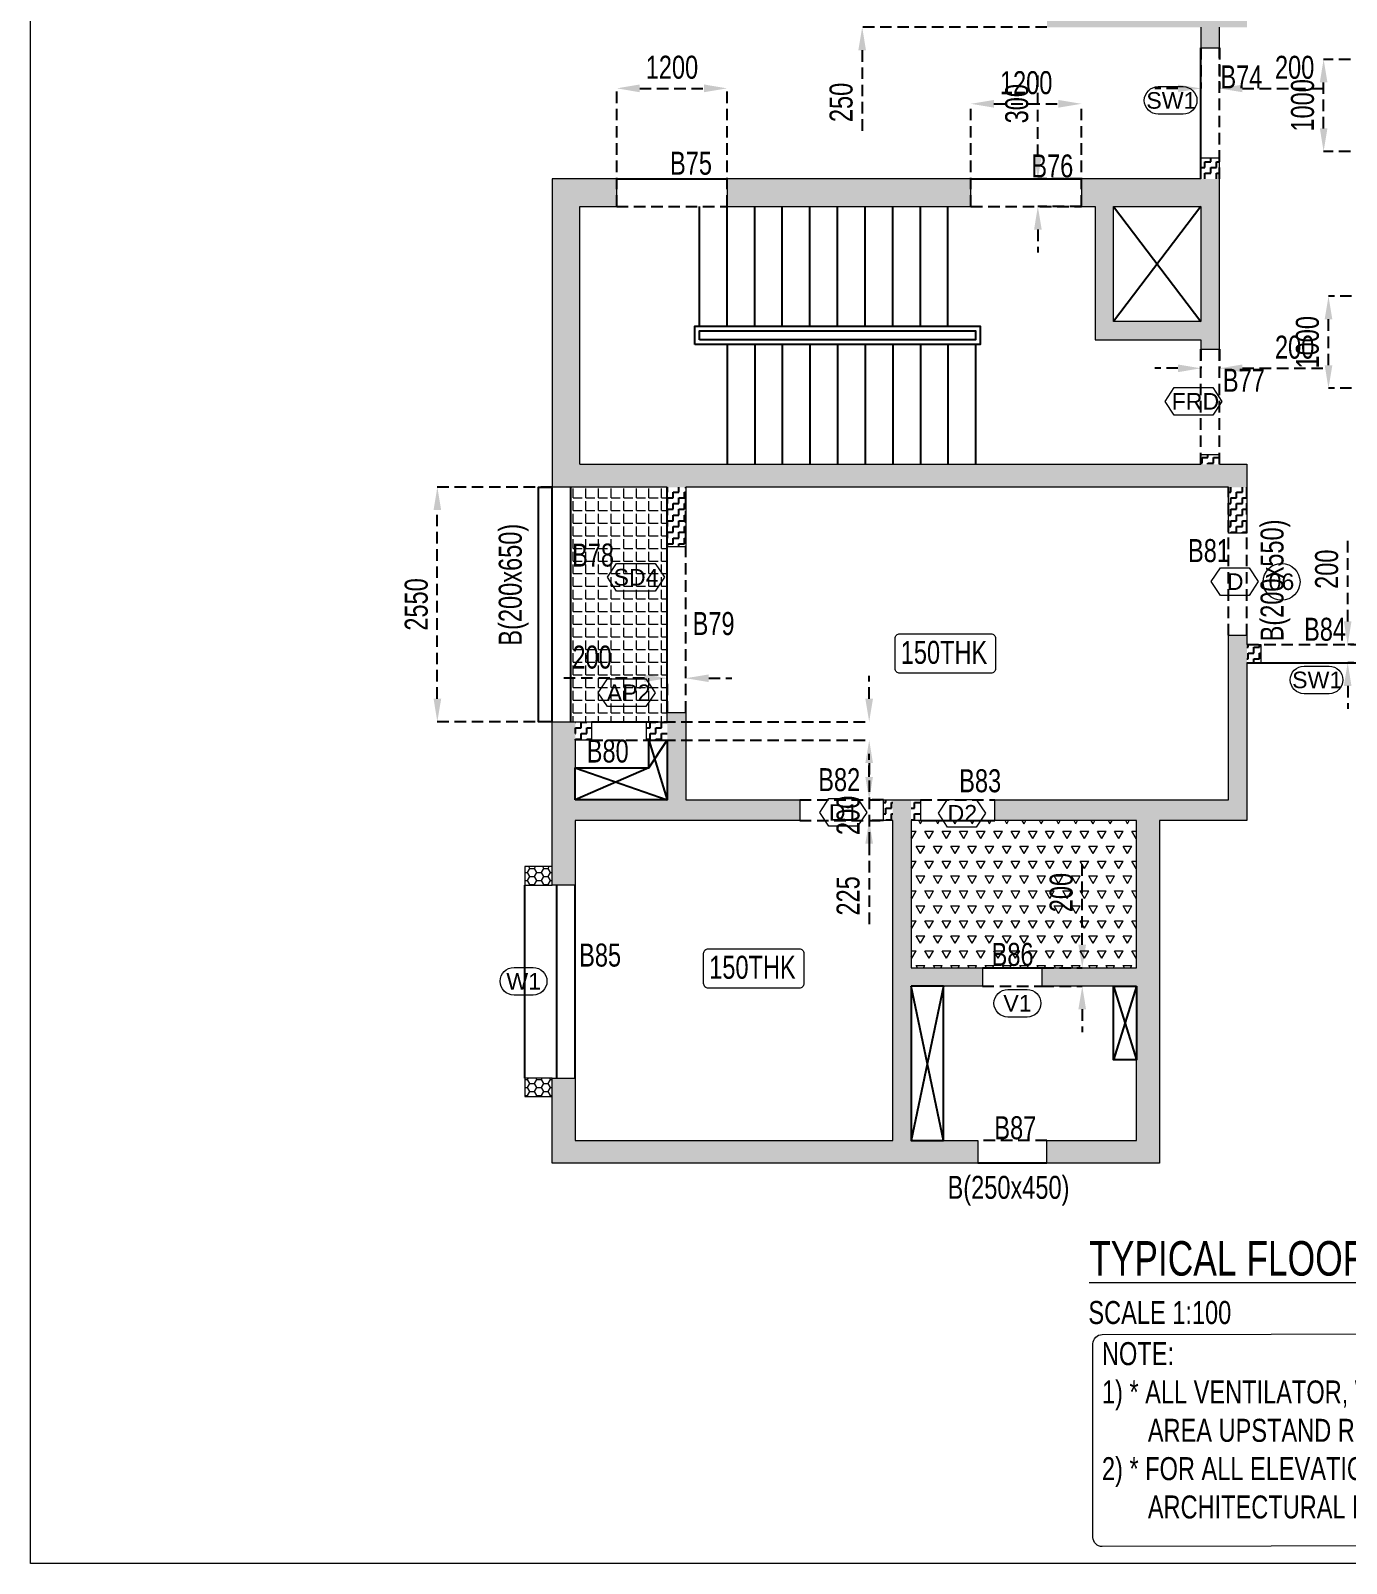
# Model space of a CAD drawing. Header units: millimetres. Extents: x 17 to 40023, y 104 to 56685.
# Drawn here: x 17 to 14317, y 104 to 16765 of the extents above; entities that cross this region are included whole.
import ezdxf
from ezdxf.enums import TextEntityAlignment as Align

# ---------------------------------------------------------------- set-up
doc = ezdxf.new("R2010")
doc.units = ezdxf.units.MM
doc.linetypes.add('HIDDEN', pattern=[0.375, 0.25, -0.125])
for name, color, linetype, lineweight in [('A-OPNG-DOOR-TAGS', 8, 'Continuous', 15), ('A-OPNG-WNDW-TAGS', 8, 'Continuous', 15), ("S-BEAM NO'S", 2, 'Continuous', 20), ('S-GENERAL', 252, 'Continuous', 20), ('S-HATCH', 8, 'Continuous', 20), ('s-text', 20, 'Continuous', 13), ('S-WALL', 100, 'Continuous', 20)]:
    doc.layers.add(name, color=color, linetype=linetype, lineweight=lineweight)
for name, color, linetype in [('A-STAIRCASE', 8, 'Continuous'), ('S-BEAM', 4, 'HIDDEN'), ('S-BEAM 1', 6, 'Continuous'), ('S-CUTOUT', 25, 'Continuous'), ('S-WALL HATCH', 251, 'Continuous')]:
    doc.layers.add(name, color=color, linetype=linetype)
doc.styles.add('Dim.s & Anno.(Misc.)', font='ARIALN.TTF')
doc.styles.add('SOBHA', font='swisscl.ttf')
doc.styles.add('SOBHA SMALL', font='arial.ttf', dxfattribs={"height": 100})
doc.dimstyles.new('S-100-2', dxfattribs={"dimscale": 100, "dimtxt": 2.5, "dimasz": 2.5, "dimexe": 0, "dimexo": 0, "dimgap": 1, "dimtad": 1, "dimdec": 0, "dimzin": 0, "dimdsep": 46, "dimtxsty": 'SOBHA', "dimcen": 0.0895, "dimclrd": 8, "dimclre": 8, "dimclrt": 2, "dimadec": 0, "dimazin": 0, "dimtfac": 1, "dimtdec": 0, "dimtofl": 0, "dimtmove": 0, "dimatfit": 3, "dimfxl": 0.18, "dimtolj": 1, "dimtzin": 0, "dimlwd": -1, "dimlwe": -1, "dimarcsym": 1})
pattern_1 = [(0, (0, 0), (62.5, 62.5), [62.5, -62.5]), (90, (62.5, 0), (-62.5, 62.5), [62.5, -62.5])]

# ---------------------------------------------------------------- blocks, each defined once
blk = doc.blocks.new('WING 05 TYP WALLS')
at = {"layer": 'S-WALL HATCH', "ltscale": 7.5, "transparency": 33554687}
h = blk.add_hatch(color=251, dxfattribs=at)
h.dxf.hatch_style = 1
h.paths.add_polyline_path([(-600032, -73458), (-600232, -73458), (-600232, -75248), (-601232, -75248), (-602772, -75248), (-602772, -75473), (-601232, -75473), (-601232, -75498), (-601232, -77073), (-602257, -77073), (-602257, -77273), (-601232, -77273), (-601232, -78948), (-602207, -78948), (-602207, -79198), (-601232, -79198), (-600982, -79198), (-600532, -79198), (-600532, -79423), (-600332, -79423), (-600332, -79198), (-600032, -79198), (-600032, -78973), (-600232, -78973), (-600982, -78973), (-600982, -75473), (-600232, -75473), (-600032, -75473)])
h = blk.add_hatch(dxfattribs=at)
h.set_pattern_fill('ZIGZAG', color=251, scale=500)
h.set_pattern_definition([(0, (-600531.83, -80847.9), (62.5, 62.5), [62.5, -62.5]), (90, (-600469.33, -80847.9), (-62.5, 62.5), [62.5, -62.5])])
h.paths.add_polyline_path([(-600332, -80623), (-600532, -80623), (-600532, -80848), (-600332, -80848)])
h = blk.add_hatch(color=251, dxfattribs=at)
h.dxf.hatch_style = 1
h.paths.add_polyline_path([(-600032, -83948), (-600332, -83948), (-600532, -83948), (-607282, -83948), (-607282, -81148), (-606882, -81148), (-606882, -80848), (-607582, -80848), (-607582, -84198), (-606332, -84198), (-606132, -84198), (-600232, -84198), (-600032, -84198)])
h = blk.add_hatch(color=251, dxfattribs=at)
h.dxf.hatch_style = 1
h.paths.add_polyline_path([(-603032, -80848), (-605682, -80848), (-605682, -81148), (-603032, -81148)])
h = blk.add_hatch(color=251, dxfattribs=at)
h.dxf.hatch_style = 1
h.paths.add_polyline_path([(-600332, -80848), (-600532, -80848), (-601832, -80848), (-601832, -81148), (-601682, -81148), (-601682, -82598), (-600532, -82598), (-600532, -82698), (-600332, -82698)])
h.paths.add_polyline_path([(-600532, -81148), (-600532, -82398), (-601482, -82398), (-601482, -81148)], flags=16)
h = blk.add_hatch(dxfattribs=at)
h.set_pattern_fill('ZIGZAG', color=251, scale=500)
h.set_pattern_definition(pattern_1)
h.paths.add_polyline_path([(-600332, -83848), (-600532, -83848), (-600532, -83948), (-600332, -83948)], flags=17)
h = blk.add_hatch(dxfattribs=at)
h.set_pattern_fill('ZIGZAG', color=251, scale=500)
h.set_pattern_definition(pattern_1)
h.paths.add_polyline_path([(-606132, -84198), (-606332, -84198), (-606332, -84848), (-606132, -84848)])
h = blk.add_hatch(dxfattribs=at)
h.set_pattern_fill('ZIGZAG', color=251, scale=500)
h.set_pattern_definition(pattern_1)
h.paths.add_polyline_path([(-600032, -84198), (-600232, -84198), (-600232, -84698), (-600032, -84698)])
h = blk.add_hatch(color=251, dxfattribs=at)
h.dxf.hatch_style = 1
h.paths.add_polyline_path([(-600032, -87598), (-600032, -86108), (-600032, -85908), (-600032, -85808), (-600232, -85808), (-600232, -87598), (-601232, -87598), (-602772, -87598), (-602772, -87823), (-601232, -87823), (-601232, -87848), (-601232, -89423), (-602257, -89423), (-602257, -89623), (-601232, -89623), (-601232, -91298), (-602207, -91298), (-602207, -91548), (-601232, -91548), (-600982, -91548), (-600982, -87823), (-600032, -87823)])
h = blk.add_hatch(dxfattribs=at)
h.set_pattern_fill('ZIGZAG', color=251, scale=500)
h.set_pattern_definition(pattern_1)
h.paths.add_polyline_path([(-599882, -85908), (-600032, -85908), (-600032, -86108), (-599882, -86108)])
h = blk.add_hatch(color=251, dxfattribs=at)
h.dxf.hatch_style = 1
h.paths.add_polyline_path([(-604892, -87598), (-606132, -87598), (-606132, -86648), (-606332, -86648), (-606332, -86748), (-606332, -86948), (-606332, -87598), (-607332, -87598), (-607332, -86948), (-607332, -86748), (-607582, -86748), (-607582, -87598), (-607582, -87823), (-607582, -88523), (-607332, -88523), (-607332, -87823), (-604892, -87823)])
h = blk.add_hatch(dxfattribs=at)
h.set_pattern_fill('ZIGZAG', color=251, scale=500)
h.set_pattern_definition(pattern_1)
h.paths.add_polyline_path([(-607157, -86748), (-607332, -86748), (-607332, -86948), (-607157, -86948)], flags=17)
h = blk.add_hatch(dxfattribs=at)
h.set_pattern_fill('ZIGZAG', color=251, scale=500)
h.set_pattern_definition(pattern_1)
h.paths.add_polyline_path([(-606332, -86748), (-606557, -86748), (-606557, -86948), (-606332, -86948)], flags=17)
h = blk.add_hatch(color=251, dxfattribs=at)
h.dxf.hatch_style = 1
h.paths.add_polyline_path([(-602907, -89423), (-603682, -89423), (-603682, -87823), (-603682, -87598), (-603882, -87598), (-603882, -87823), (-603882, -91298), (-607332, -91298), (-607332, -90623), (-607582, -90623), (-607582, -91298), (-607582, -91548), (-603682, -91548), (-602957, -91548), (-602957, -91298), (-603682, -91298), (-603682, -89623), (-602907, -89623)])
h = blk.add_hatch(dxfattribs=at)
h.set_pattern_fill('ZIGZAG', color=251, scale=500)
h.set_pattern_definition(pattern_1)
h.paths.add_polyline_path([(-603882, -87598), (-603982, -87598), (-603982, -87823), (-603882, -87823)], flags=17)
h = blk.add_hatch(dxfattribs=at)
h.set_pattern_fill('ZIGZAG', color=251, scale=500)
h.set_pattern_definition(pattern_1)
h.paths.add_polyline_path([(-603582, -87598), (-603682, -87598), (-603682, -87823), (-603582, -87823)], flags=17)
at = {"layer": 'S-WALL'}
for p, q in [((-600332, -80623), (-600532, -80623)), ((-600532, -80623), (-600532, -80848)), ((-600332, -82698), (-600332, -80623)), ((-606882, -80848), (-607582, -80848)), ((-607582, -80848), (-607582, -84198)), ((-606882, -81148), (-606882, -80848)), ((-600532, -80848), (-601832, -80848)), ((-601832, -80848), (-601832, -81148)), ((-607282, -83948), (-607282, -81148)), ((-607282, -81148), (-606882, -81148)), ((-601832, -81148), (-601682, -81148)), ((-601682, -81148), (-601682, -82598)), ((-601482, -81148), (-600532, -81148)), ((-601482, -82398), (-601482, -81148)), ((-600532, -81148), (-600532, -82398)), ((-600532, -82398), (-601482, -82398)), ((-601682, -82598), (-600532, -82598)), ((-600532, -82598), (-600532, -82698)), ((-600532, -82698), (-600332, -82698)), ((-607282, -83948), (-600532, -83948)), ((-600332, -83848), (-600532, -83848)), ((-600532, -83848), (-600532, -83948)), ((-600332, -83948), (-600332, -83848)), ((-600332, -83948), (-600032, -83948)), ((-600032, -83948), (-600032, -84698)), ((-606332, -84198), (-607582, -84198)), ((-606332, -84848), (-606332, -84198)), ((-600232, -84198), (-606132, -84198)), ((-606132, -84198), (-606132, -84848)), ((-600232, -84698), (-600232, -84198)), ((-600032, -84698), (-600232, -84698)), ((-606132, -84848), (-606332, -84848))]:
    blk.add_line(p, q, dxfattribs=at)
blk.add_lwpolyline([(-600532, -79198), (-600532, -79423), (-600332, -79423), (-600332, -79198)], dxfattribs=at)
for points in [[(-603032, -80848), (-605682, -80848), (-605682, -81148), (-603032, -81148)], [(-604892, -87823), (-607332, -87823), (-607332, -88523), (-607582, -88523), (-607582, -87823), (-607582, -87598), (-607582, -86748), (-607157, -86748), (-607157, -86948), (-607332, -86948), (-607332, -87598), (-606332, -87598), (-606332, -86948), (-606557, -86948), (-606557, -86748), (-606332, -86748), (-606332, -86648), (-606132, -86648), (-606132, -87598), (-604892, -87598)], [(-602907, -89423), (-602907, -89623), (-603682, -89623), (-603682, -91298), (-602957, -91298), (-602957, -91548), (-603682, -91548), (-607582, -91548), (-607582, -91298), (-607582, -90623), (-607332, -90623), (-607332, -91298), (-603882, -91298), (-603882, -87823), (-603982, -87823), (-603982, -87598), (-603682, -87598), (-603582, -87598), (-603582, -87823), (-603682, -87823), (-603682, -87823), (-603682, -89423)]]:
    blk.add_lwpolyline(points, close=True, dxfattribs=at)
at = {"layer": 'S-WALL', "color": 3}
blk.add_lwpolyline([(-600032, -85908), (-599882, -85908), (-599882, -86108), (-600032, -86108), (-600032, -87598), (-600032, -87823), (-600982, -87823), (-600982, -91548), (-601232, -91548), (-602207, -91548), (-602207, -91298), (-601232, -91298), (-601232, -89623), (-602257, -89623), (-602257, -89423), (-601232, -89423), (-601232, -87848), (-601232, -87823), (-602772, -87823), (-602772, -87598), (-601232, -87598), (-600232, -87598), (-600232, -85808), (-600032, -85808)], close=True, dxfattribs=at)
blk = doc.blocks.new('rer')
at = {"layer": 'S-HATCH', "ltscale": 7.5}
h = blk.add_hatch(dxfattribs=at)
h.set_pattern_fill('ANGLE', color=8, scale=500)
h.set_pattern_definition([(0, (0, 0), (0, 137.5), [100, -37.5]), (90, (0, 0), (-137.5, 8e-15), [100, -37.5])])
h.paths.add_polyline_path([(-607382, -84198), (-606332, -84198), (-606332, -86748), (-607382, -86748)])
h = blk.add_hatch(dxfattribs=at)
h.set_pattern_fill('TRIANG', color=8, scale=500)
h.set_pattern_definition([(60, (105314.17, -1923.17), (-93.75, 162.379763), [93.75, -93.75]), (120, (105314.17, -1923.17), (-187.5, 1e-07), [93.75, -93.75]), (0, (105267.3, -1841.98), (93.75, 162.379763), [93.75, -93.75])])
h.paths.add_polyline_path([(-603682, -89423), (-601232, -89423), (-601232, -87823), (-603682, -87823)])
at = {"layer": 'S-HATCH', "linetype": 'Continuous', "ltscale": 500, "transparency": 33554687}
h = blk.add_hatch(dxfattribs=at)
h.set_pattern_fill('HONEY', color=25, scale=400)
h.set_pattern_definition([(0, (-597856.83, -91847.9), (75, 43.30127), [50, -100]), (120, (-597856.83, -91847.9), (-75, 43.30127), [50, -100]), (60, (-597856.83, -91847.9), (2e-14, 86.60254), [-100, 50])])
h.paths.add_polyline_path([(-607582, -90623), (-607882, -90623), (-607882, -90823), (-607582, -90823)])
h.paths.add_polyline_path([(-607582, -88323), (-607882, -88323), (-607882, -88523), (-607582, -88523)])
at = {"layer": 'A-STAIRCASE', "color": 252, "ltscale": 200}
for p, q in [((-605982, -82448), (-605982, -81148)), ((-605682, -82448), (-605682, -81148)), ((-605382, -82448), (-605382, -81148)), ((-605082, -82448), (-605082, -81148)), ((-604782, -82448), (-604782, -81148)), ((-604482, -82448), (-604482, -81148)), ((-604182, -82448), (-604182, -81148)), ((-603882, -82448), (-603882, -81148)), ((-603582, -82448), (-603582, -81148)), ((-603282, -82448), (-603282, -81148)), ((-605682, -82648), (-605682, -83948)), ((-605382, -82648), (-605382, -83948)), ((-605082, -82648), (-605082, -83948)), ((-604782, -82648), (-604782, -83948)), ((-604482, -82648), (-604482, -83948)), ((-604182, -82648), (-604182, -83948)), ((-603882, -82648), (-603882, -83948)), ((-603582, -82648), (-603582, -83948)), ((-603282, -82648), (-603282, -83948)), ((-602982, -82648), (-602982, -83948))]:
    blk.add_line(p, q, dxfattribs=at)
at = {"layer": 'A-STAIRCASE', "color": 252, "ltscale": 200, "elevation": 0}
for points in [[(-606032, -82648), (-606032, -82448), (-602932, -82448), (-602932, -82648)], [(-605982, -82598), (-605982, -82498), (-602982, -82498), (-602982, -82598)]]:
    blk.add_lwpolyline(points, close=True, dxfattribs=at)
at = {"layer": 'S-BEAM', "ltscale": 500}
for p, q in [((-600332, -80848), (-600332, -79423)), ((-606882, -81148), (-605682, -81148)), ((-603032, -81148), (-601832, -81148)), ((-600532, -83948), (-600532, -82698)), ((-600332, -83948), (-600332, -82698)), ((-606132, -86648), (-606132, -84198)), ((-600232, -85808), (-600232, -84198)), ((-600032, -85808), (-600032, -84198)), ((-600032, -85908), (-598532, -85908)), ((-607157, -86948), (-606557, -86948)), ((-604892, -87598), (-603982, -87598)), ((-603582, -87598), (-602772, -87598)), ((-604892, -87823), (-603982, -87823)), ((-602907, -89623), (-602257, -89623)), ((-602207, -91298), (-602957, -91298))]:
    blk.add_line(p, q, dxfattribs=at)
at = {"layer": 'S-BEAM 1', "color": 1}
for p, q in [((-600532, -80848), (-600532, -79423)), ((-606882, -80848), (-605682, -80848)), ((-603032, -80848), (-601832, -80848)), ((-607582, -86748), (-607582, -84198)), ((-607382, -86748), (-607382, -84198)), ((-606332, -86648), (-606332, -84198)), ((-600032, -86108), (-598532, -86108)), ((-607157, -86748), (-606557, -86748)), ((-603582, -87823), (-602772, -87823)), ((-607882, -90623), (-607882, -88523)), ((-607532, -90623), (-607532, -88523)), ((-607332, -90623), (-607332, -88523)), ((-602907, -89423), (-602257, -89423)), ((-602207, -91548), (-602957, -91548))]:
    blk.add_line(p, q, dxfattribs=at)
blk.add_lwpolyline([(-607582, -86748), (-607732, -86748), (-607732, -84198), (-607582, -84198)], dxfattribs=at)
for points in [[(-607332, -87598), (-607332, -87248), (-606532, -87248), (-606532, -86948), (-606332, -86948), (-606332, -87598)], [(-603682, -89623), (-603682, -91298), (-603332, -91298), (-603332, -91098), (-603332, -91098), (-603332, -89623)], [(-601232, -89623), (-601232, -90423), (-601482, -90423), (-601482, -89623)]]:
    blk.add_lwpolyline(points, close=True, dxfattribs=at)
at = {"layer": 'S-CUTOUT', "color": 35}
for p, q in [((-600532, -81148), (-601482, -82398)), ((-601482, -81148), (-600532, -82398)), ((-606532, -87248), (-606332, -86948)), ((-606532, -86948), (-606332, -87598)), ((-606532, -87248), (-607332, -87598)), ((-607332, -87248), (-606332, -87598)), ((-603332, -89623), (-603682, -91298)), ((-603332, -91298), (-603682, -89623)), ((-601232, -89623), (-601482, -90423)), ((-601482, -89623), (-601232, -90423))]:
    blk.add_line(p, q, dxfattribs=at)
at = {"layer": 'S-WALL'}
for points in [[(-607582, -88323), (-607882, -88323), (-607882, -88523), (-607582, -88523)], [(-607582, -90623), (-607882, -90623), (-607882, -90823), (-607582, -90823)]]:
    blk.add_lwpolyline(points, close=True, dxfattribs=at)
blk = doc.blocks.new('TAGS W5')
at = {"layer": 'A-OPNG-DOOR-TAGS'}
for points in [[(24312, -43946), (23893, -43946), (23793, -43796), (23893, -43646), (24312, -43646), (24412, -43796)], [(18251, -45858), (17832, -45858), (17732, -45708), (17832, -45558), (18251, -45558), (18351, -45708)], [(24706, -45906), (24395, -45906), (24295, -45756), (24395, -45606), (24706, -45606), (24806, -45756)], [(20452, -48415), (20140, -48415), (20040, -48265), (20140, -48115), (20452, -48115), (20552, -48265)], [(21742, -48424), (21430, -48424), (21330, -48274), (21430, -48124), (21742, -48124), (21842, -48274)]]:
    blk.add_lwpolyline(points, close=True, dxfattribs=at)
at = {"layer": 'A-OPNG-DOOR-TAGS', "elevation": 0}
blk.add_lwpolyline([(18151, -47114), (17732, -47114), (17632, -46964), (17732, -46814), (18151, -46814), (18251, -46964)], close=True, dxfattribs=at)
at = {"layer": 'A-OPNG-DOOR-TAGS'}
for points in [[(16925, -50250), (16717, -50250, -1), (16717, -49950), (16925, -49950, -1)], [(22293, -50489), (22084, -50489, -1), (22084, -50189), (22293, -50189, -1)]]:
    blk.add_lwpolyline(points, format="xyb", close=True, dxfattribs=at)
blk.add_circle((25060, -45759), 200, dxfattribs=at)
at = {"layer": 'A-OPNG-WNDW-TAGS'}
for points in [[(23990, -40675), (23718, -40675, -1), (23718, -40375), (23990, -40375, -1)], [(25576, -46974), (25304, -46974, -1), (25304, -46674), (25576, -46674, -1)]]:
    blk.add_lwpolyline(points, format="xyb", close=True, dxfattribs=at)
at = {"layer": 'A-OPNG-DOOR-TAGS', "style": 'SOBHA SMALL'}
for s, p in [('SW1', (23862, -40525)), ('FRD', (24123, -43796, 0)), ('SD4', (18043, -45708, 0)), ('D', (24555, -45756)), ('06', (25058, -45757)), ('SW1', (25447, -46824)), ('AP2', (17962, -46964, 0)), ('D1', (20300, -48265)), ('D2', (21590, -48274)), ('W1', (16822, -50100)), ('V1', (22189, -50339))]:
    blk.add_text(s, height=180, dxfattribs=at).set_placement(p, align=Align.MIDDLE_CENTER)
blk = doc.blocks.new('*D113')
at = {"layer": 'Defpoints', "color": 0, "linetype": 'Continuous', "ltscale": 500, "transparency": 16777216}
for p in [(7587, 16138), (6387, 14853), (7587, 14853)]:
    blk.add_point(p, dxfattribs=at)
at = {"layer": 'S-BEAM', "color": 8, "ltscale": 500, "transparency": 16777216}
for p, q in [((6387, 14853), (6387, 16138)), ((6637, 16138), (7337, 16138)), ((7587, 14853), (7587, 16138))]:
    blk.add_line(p, q, dxfattribs=at)
at = {"layer": 'S-BEAM', "color": 8, "linetype": 'Continuous', "ltscale": 500, "transparency": 16777216}
for points in [[(6637, 16180), (6637, 16096), (6387, 16138)], [(7337, 16180), (7337, 16096), (7587, 16138)]]:
    blk.add_solid(points, dxfattribs=at)
at = {"layer": 'S-BEAM', "color": 2, "linetype": 'Continuous', "ltscale": 500, "transparency": 16777216, "insert": (6987, 16366), "char_height": 250, "attachment_point": 5, "style": 'SOBHA'}
blk.add_mtext('\\A1;1200', dxfattribs=at)
blk = doc.blocks.new('*D114')
at = {"layer": 'Defpoints', "color": 0, "linetype": 'Continuous', "ltscale": 500, "transparency": 16777216}
for p in [(11437, 15970), (10237, 14853), (11437, 14853)]:
    blk.add_point(p, dxfattribs=at)
at = {"layer": 'S-BEAM', "color": 8, "ltscale": 500, "transparency": 16777216}
for p, q in [((10237, 14853), (10237, 15970)), ((10487, 15970), (11187, 15970)), ((11437, 14853), (11437, 15970))]:
    blk.add_line(p, q, dxfattribs=at)
at = {"layer": 'S-BEAM', "color": 8, "linetype": 'Continuous', "ltscale": 500, "transparency": 16777216}
for points in [[(10487, 16012), (10487, 15928), (10237, 15970)], [(11187, 16012), (11187, 15928), (11437, 15970)]]:
    blk.add_solid(points, dxfattribs=at)
at = {"layer": 'S-BEAM', "color": 2, "linetype": 'Continuous', "ltscale": 500, "transparency": 16777216, "insert": (10837, 16198), "char_height": 250, "attachment_point": 5, "style": 'SOBHA'}
blk.add_mtext('\\A1;1200', dxfattribs=at)
blk = doc.blocks.new('*D171')
at = {"layer": 'Defpoints', "color": 0, "linetype": 'Continuous', "ltscale": 500, "transparency": 16777216}
for p in [(4437, 11803), (5687, 11803), (5687, 9253)]:
    blk.add_point(p, dxfattribs=at)
at = {"layer": 'S-BEAM', "color": 8, "ltscale": 500, "transparency": 16777216}
for p, q in [((5687, 11803), (4437, 11803)), ((4437, 9503), (4437, 11553)), ((5687, 9253), (4437, 9253))]:
    blk.add_line(p, q, dxfattribs=at)
at = {"layer": 'S-BEAM', "color": 8, "linetype": 'Continuous', "ltscale": 500, "transparency": 16777216}
for points in [[(4396, 11553), (4479, 11553), (4437, 11803)], [(4396, 9503), (4479, 9503), (4437, 9253)]]:
    blk.add_solid(points, dxfattribs=at)
at = {"layer": 'S-BEAM', "color": 2, "linetype": 'Continuous', "ltscale": 500, "transparency": 16777216, "insert": (4209, 10528), "char_height": 250, "attachment_point": 5, "rotation": 90, "style": 'SOBHA'}
blk.add_mtext('\\A1;2550', dxfattribs=at)
blk = doc.blocks.new('*D180')
at = {"layer": 'Defpoints', "color": 0, "linetype": 'Continuous', "ltscale": 500, "transparency": 16777216}
for p in [(14070, 16453), (14737, 16453), (14737, 15453)]:
    blk.add_point(p, dxfattribs=at)
at = {"layer": 'S-BEAM', "color": 8, "ltscale": 500, "transparency": 16777216}
for p, q in [((14737, 16453), (14070, 16453)), ((14070, 15703), (14070, 16203)), ((14737, 15453), (14070, 15453))]:
    blk.add_line(p, q, dxfattribs=at)
at = {"layer": 'S-BEAM', "color": 8, "linetype": 'Continuous', "ltscale": 500, "transparency": 16777216}
for points in [[(14029, 16203), (14112, 16203), (14070, 16453)], [(14029, 15703), (14112, 15703), (14070, 15453)]]:
    blk.add_solid(points, dxfattribs=at)
at = {"layer": 'S-BEAM', "color": 2, "linetype": 'Continuous', "ltscale": 500, "transparency": 16777216, "insert": (13842, 15953), "char_height": 250, "attachment_point": 5, "rotation": 90, "style": 'SOBHA'}
blk.add_mtext('\\A1;1000', dxfattribs=at)
blk = doc.blocks.new('*D181')
at = {"layer": 'Defpoints', "color": 0, "linetype": 'Continuous', "ltscale": 500, "transparency": 16777216}
for p in [(14123, 13878), (14937, 13878), (14937, 12878)]:
    blk.add_point(p, dxfattribs=at)
at = {"layer": 'S-BEAM', "color": 8, "ltscale": 500, "transparency": 16777216}
for p, q in [((14937, 13878), (14123, 13878)), ((14123, 13128), (14123, 13628)), ((14937, 12878), (14123, 12878))]:
    blk.add_line(p, q, dxfattribs=at)
at = {"layer": 'S-BEAM', "color": 8, "linetype": 'Continuous', "ltscale": 500, "transparency": 16777216}
for points in [[(14082, 13628), (14165, 13628), (14123, 13878)], [(14082, 13128), (14165, 13128), (14123, 12878)]]:
    blk.add_solid(points, dxfattribs=at)
at = {"layer": 'S-BEAM', "color": 2, "linetype": 'Continuous', "ltscale": 500, "transparency": 16777216, "insert": (13895, 13378), "char_height": 250, "attachment_point": 5, "rotation": 90, "style": 'SOBHA'}
blk.add_mtext('\\A1;1000', dxfattribs=at)
blk = doc.blocks.new('*D139')
at = {"layer": 'Defpoints', "color": 0, "linetype": 'Continuous', "ltscale": 500, "transparency": 16777216}
for p in [(11062, 17053), (9055, 16803), (11062, 16803)]:
    blk.add_point(p, dxfattribs=at)
at = {"layer": 'S-BEAM', "color": 8, "ltscale": 500, "transparency": 16777216}
for p, q in [((9055, 17303), (9055, 17553)), ((11062, 17053), (9055, 17053)), ((11062, 16803), (9055, 16803)), ((9055, 16553), (9055, 15666))]:
    blk.add_line(p, q, dxfattribs=at)
at = {"layer": 'S-BEAM', "color": 8, "linetype": 'Continuous', "ltscale": 500, "transparency": 16777216}
for points in [[(9013, 17303), (9096, 17303), (9055, 17053)], [(9013, 16553), (9096, 16553), (9055, 16803)]]:
    blk.add_solid(points, dxfattribs=at)
at = {"layer": 'S-BEAM', "color": 2, "linetype": 'Continuous', "ltscale": 500, "transparency": 16777216, "insert": (8827, 15985), "char_height": 250, "attachment_point": 5, "rotation": 90, "style": 'SOBHA'}
blk.add_mtext('\\A1;250', dxfattribs=at)
blk = doc.blocks.new('*D140')
at = {"layer": 'Defpoints', "color": 0, "linetype": 'Continuous', "ltscale": 500, "transparency": 16777216}
for p in [(12737, 16578), (12937, 16578), (12937, 16137)]:
    blk.add_point(p, dxfattribs=at)
at = {"layer": 'S-BEAM', "color": 8, "ltscale": 500, "transparency": 16777216}
for p, q in [((12737, 16578), (12737, 16137)), ((12937, 16578), (12937, 16137)), ((12487, 16137), (12237, 16137)), ((13187, 16137), (14074, 16137))]:
    blk.add_line(p, q, dxfattribs=at)
at = {"layer": 'S-BEAM', "color": 8, "linetype": 'Continuous', "ltscale": 500, "transparency": 16777216}
for points in [[(12487, 16179), (12487, 16096), (12737, 16137)], [(13187, 16179), (13187, 16096), (12937, 16137)]]:
    blk.add_solid(points, dxfattribs=at)
at = {"layer": 'S-BEAM', "color": 2, "linetype": 'Continuous', "ltscale": 500, "transparency": 16777216, "insert": (13755, 16365), "char_height": 250, "attachment_point": 5, "style": 'SOBHA'}
blk.add_mtext('\\A1;200', dxfattribs=at)
blk = doc.blocks.new('*D141')
at = {"layer": 'Defpoints', "color": 0, "linetype": 'Continuous', "ltscale": 500, "transparency": 16777216}
for p in [(12737, 13303), (12937, 13303), (12937, 13095)]:
    blk.add_point(p, dxfattribs=at)
at = {"layer": 'S-BEAM', "color": 8, "ltscale": 500, "transparency": 16777216}
for p, q in [((12737, 13303), (12737, 13095)), ((12937, 13303), (12937, 13095)), ((12487, 13095), (12237, 13095)), ((13187, 13095), (14074, 13095))]:
    blk.add_line(p, q, dxfattribs=at)
at = {"layer": 'S-BEAM', "color": 8, "linetype": 'Continuous', "ltscale": 500, "transparency": 16777216}
for points in [[(12487, 13136), (12487, 13053), (12737, 13095)], [(13187, 13136), (13187, 13053), (12937, 13095)]]:
    blk.add_solid(points, dxfattribs=at)
at = {"layer": 'S-BEAM', "color": 2, "linetype": 'Continuous', "ltscale": 500, "transparency": 16777216, "insert": (13755, 13323), "char_height": 250, "attachment_point": 5, "style": 'SOBHA'}
blk.add_mtext('\\A1;200', dxfattribs=at)
blk = doc.blocks.new('*D142')
at = {"layer": 'Defpoints', "color": 0, "linetype": 'Continuous', "ltscale": 500, "transparency": 16777216}
for p in [(10964, 15153), (11437, 15153), (11437, 14853)]:
    blk.add_point(p, dxfattribs=at)
at = {"layer": 'S-BEAM', "color": 8, "ltscale": 500, "transparency": 16777216}
for p, q in [((10964, 15403), (10964, 16290)), ((11437, 15153), (10964, 15153)), ((11437, 14853), (10964, 14853)), ((10964, 14603), (10964, 14353))]:
    blk.add_line(p, q, dxfattribs=at)
at = {"layer": 'S-BEAM', "color": 8, "linetype": 'Continuous', "ltscale": 500, "transparency": 16777216}
for points in [[(10923, 15403), (11006, 15403), (10964, 15153)], [(10923, 14603), (11006, 14603), (10964, 14853)]]:
    blk.add_solid(points, dxfattribs=at)
at = {"layer": 'S-BEAM', "color": 2, "linetype": 'Continuous', "ltscale": 500, "transparency": 16777216, "insert": (10736, 15971), "char_height": 250, "attachment_point": 5, "rotation": 90, "style": 'SOBHA'}
blk.add_mtext('\\A1;300', dxfattribs=at)
blk = doc.blocks.new('*D143')
at = {"layer": 'Defpoints', "color": 0, "linetype": 'Continuous', "ltscale": 500, "transparency": 16777216}
for p in [(6937, 9726), (6937, 9353), (7137, 9353)]:
    blk.add_point(p, dxfattribs=at)
at = {"layer": 'S-BEAM', "color": 8, "ltscale": 500, "transparency": 16777216}
for p, q in [((6687, 9726), (5800, 9726)), ((6937, 9353), (6937, 9726)), ((7137, 9353), (7137, 9726)), ((7387, 9726), (7637, 9726))]:
    blk.add_line(p, q, dxfattribs=at)
at = {"layer": 'S-BEAM', "color": 8, "linetype": 'Continuous', "ltscale": 500, "transparency": 16777216}
for points in [[(6687, 9767), (6687, 9684), (6937, 9726)], [(7387, 9767), (7387, 9684), (7137, 9726)]]:
    blk.add_solid(points, dxfattribs=at)
at = {"layer": 'S-BEAM', "color": 2, "linetype": 'Continuous', "ltscale": 500, "transparency": 16777216, "insert": (6119, 9954), "char_height": 250, "attachment_point": 5, "style": 'SOBHA'}
blk.add_mtext('\\A1;200', dxfattribs=at)
blk = doc.blocks.new('*D144')
at = {"layer": 'Defpoints', "color": 0, "linetype": 'Continuous', "ltscale": 500, "transparency": 16777216}
for p in [(6712, 9253), (6712, 9053), (9131, 9053)]:
    blk.add_point(p, dxfattribs=at)
at = {"layer": 'S-BEAM', "color": 8, "ltscale": 500, "transparency": 16777216}
for p, q in [((9131, 9503), (9131, 9753)), ((6712, 9253), (9131, 9253)), ((6712, 9053), (9131, 9053)), ((9131, 8803), (9131, 7916))]:
    blk.add_line(p, q, dxfattribs=at)
at = {"layer": 'S-BEAM', "color": 8, "linetype": 'Continuous', "ltscale": 500, "transparency": 16777216}
for points in [[(9089, 9503), (9172, 9503), (9131, 9253)], [(9089, 8803), (9172, 8803), (9131, 9053)]]:
    blk.add_solid(points, dxfattribs=at)
at = {"layer": 'S-BEAM', "color": 2, "linetype": 'Continuous', "ltscale": 500, "transparency": 16777216, "insert": (8903, 8235), "char_height": 250, "attachment_point": 5, "rotation": 90, "style": 'SOBHA'}
blk.add_mtext('\\A1;200', dxfattribs=at)
blk = doc.blocks.new('*D145')
at = {"layer": 'Defpoints', "color": 0, "linetype": 'Continuous', "ltscale": 500, "transparency": 16777216}
for p in [(9287, 8403), (9131, 8178), (9287, 8178)]:
    blk.add_point(p, dxfattribs=at)
at = {"layer": 'S-BEAM', "color": 8, "ltscale": 500, "transparency": 16777216}
for p, q in [((9131, 8653), (9131, 8903)), ((9287, 8403), (9131, 8403)), ((9287, 8178), (9131, 8178)), ((9131, 7928), (9131, 7042))]:
    blk.add_line(p, q, dxfattribs=at)
at = {"layer": 'S-BEAM', "color": 8, "linetype": 'Continuous', "ltscale": 500, "transparency": 16777216}
for points in [[(9089, 8653), (9172, 8653), (9131, 8403)], [(9089, 7928), (9172, 7928), (9131, 8178)]]:
    blk.add_solid(points, dxfattribs=at)
at = {"layer": 'S-BEAM', "color": 2, "linetype": 'Continuous', "ltscale": 500, "transparency": 16777216, "insert": (8903, 7360), "char_height": 250, "attachment_point": 5, "rotation": 90, "style": 'SOBHA'}
blk.add_mtext('\\A1;225', dxfattribs=at)
blk = doc.blocks.new('*D146')
at = {"layer": 'Defpoints', "color": 0, "linetype": 'Continuous', "ltscale": 500, "transparency": 16777216}
for p in [(11012, 6578), (11447, 6578), (11012, 6378)]:
    blk.add_point(p, dxfattribs=at)
at = {"layer": 'S-BEAM', "color": 8, "ltscale": 500, "transparency": 16777216}
for p, q in [((11447, 6828), (11447, 7714)), ((11012, 6578), (11447, 6578)), ((11012, 6378), (11447, 6378)), ((11447, 6128), (11447, 5878))]:
    blk.add_line(p, q, dxfattribs=at)
at = {"layer": 'S-BEAM', "color": 8, "linetype": 'Continuous', "ltscale": 500, "transparency": 16777216}
for points in [[(11405, 6828), (11488, 6828), (11447, 6578)], [(11405, 6128), (11488, 6128), (11447, 6378)]]:
    blk.add_solid(points, dxfattribs=at)
at = {"layer": 'S-BEAM', "color": 2, "linetype": 'Continuous', "ltscale": 500, "transparency": 16777216, "insert": (11219, 7396), "char_height": 250, "attachment_point": 5, "rotation": 90, "style": 'SOBHA'}
blk.add_mtext('\\A1;200', dxfattribs=at)
blk = doc.blocks.new('*D147')
at = {"layer": 'Defpoints', "color": 0, "linetype": 'Continuous', "ltscale": 500, "transparency": 16777216}
for p in [(14332, 10093), (14587, 10093), (14587, 9893)]:
    blk.add_point(p, dxfattribs=at)
at = {"layer": 'S-BEAM', "color": 8, "ltscale": 500, "transparency": 16777216}
for p, q in [((14332, 10343), (14332, 11229)), ((14587, 10093), (14332, 10093)), ((14587, 9893), (14332, 9893)), ((14332, 9643), (14332, 9393))]:
    blk.add_line(p, q, dxfattribs=at)
at = {"layer": 'S-BEAM', "color": 8, "linetype": 'Continuous', "ltscale": 500, "transparency": 16777216}
for points in [[(14290, 10343), (14373, 10343), (14332, 10093)], [(14290, 9643), (14373, 9643), (14332, 9893)]]:
    blk.add_solid(points, dxfattribs=at)
at = {"layer": 'S-BEAM', "color": 2, "linetype": 'Continuous', "ltscale": 500, "transparency": 16777216, "insert": (14104, 10911), "char_height": 250, "attachment_point": 5, "rotation": 90, "style": 'SOBHA'}
blk.add_mtext('\\A1;200', dxfattribs=at)

msp = doc.modelspace()

# ---------------------------------------------------------------- linework, layer by layer
at = {"layer": 'S-GENERAL', "color": 252, "ltscale": 7.5}
msp.add_lwpolyline([(16.9, 56685.1), (40023.4, 56685.1), (40023.4, 104.4), (16.9, 104.4)], close=True, dxfattribs=at)
at = {"layer": 'S-GENERAL', "color": 160}
for points in [[(9463.8, 10209.4), (10454.4, 10209.4, -0.4142136), (10504.4, 10159.4), (10504.4, 9830.6, -0.4142136), (10454.4, 9780.6), (9463.8, 9780.6, -0.4142136), (9413.8, 9830.6), (9413.8, 10159.4, -0.4142136)], [(7381.7, 6786.1), (8372.3, 6786.1, -0.4142136), (8422.3, 6736.1), (8422.3, 6407.3, -0.4142136), (8372.3, 6357.3), (7381.7, 6357.3, -0.4142136), (7331.7, 6407.3), (7331.7, 6736.1, -0.4142136)]]:
    msp.add_lwpolyline(points, format="xyb", close=True, dxfattribs=at)
at = {"layer": 'S-GENERAL', "color": 150}
msp.add_lwpolyline([(11663.4, 2591), (19012.7, 2606.6, -0.4142136), (19112.7, 2506.6), (19112.7, 401.7, -0.4142136), (19012.7, 301.7), (11663.4, 286.1, -0.4142136), (11563.4, 386.1), (11563.4, 2491, -0.4142136)], format="xyb", close=True, dxfattribs=at)

# ---------------------------------------------------------------- block references
at = {"layer": 'A-OPNG-DOOR-TAGS', "color": 2}
msp.add_blockref('TAGS W5', (-11446.5, 56531.8), dxfattribs=at)
at = {"layer": 'S-BEAM', "color": 1, "linetype": 'Continuous'}
msp.add_blockref('rer', (613268.9, 96000.7), dxfattribs=at)
at = {"layer": 'S-BEAM 1', "color": 1}
msp.add_blockref('WING 05 TYP WALLS', (613268.9, 96000.7), dxfattribs=at)

# ---------------------------------------------------------------- texts
at = {"layer": "S-BEAM NO'S", "color": 3, "linetype": 'Continuous', "style": 'SOBHA'}
for s, p in [('B74', (12948.8, 16137.4)), ('B75', (6966.3, 15199.4)), ('B76', (10893.3, 15169.4)), ('B77', (12975.3, 12839.9)), ('B78', (5901.8, 10939.9)), ('B81', (12596.3, 10988.4)), ('B79', (7211.8, 10195.4)), ('B84', (13857.8, 10132.9)), ('B80', (6060.8, 8809.4)), ('B82', (8577.3, 8498.4)), ('B83', (10109.3, 8486.4)), ('B85', (5978.3, 6591.4)), ('B86', (10461.8, 6598.9)), ('B87', (10491.3, 4714.4))]:
    msp.add_text(s, height=250, dxfattribs=at).set_placement(p)
at = {"layer": "S-BEAM NO'S", "color": 2, "char_height": 250, "width": 3976.363, "attachment_point": 3, "rotation": 90, "style": 'Dim.s & Anno.(Misc.)'}
for s, insert in [('{\\fSwis721 LtCn BT|b0|i0|c0|p34;B(200x650)}', (5104.5, 11404.7, 0)), ('{\\fSwis721 LtCn BT|b0|i0|c0|p34;B(200x550)}', (13384.4, 11451.3))]:
    msp.add_mtext(s, dxfattribs=dict(at, insert=insert))
at = {"layer": "S-BEAM NO'S", "color": 2}
for s, insert, char_height, width, attachment_point, style in [('{\\fSwis721 LtCn BT|b0|i0|c0|p34;B(250x450)}', (11307.6, 4316.8), 250, 3976.363, 3, 'Dim.s & Anno.(Misc.)'), ('\\pxql;{\\H0.75x;\\LTYPICAL FLOOR FRAMING PLAN (WING-05)}', (11521.6, 3607.1, 0), 500, 17941.367, 1, 'SOBHA'), ('{\\fSwis721 LtCn BT|b0|i0|c0|p34;SCALE 1:100}', (11513.6, 2956.1, 0), 250, 3976.363, 1, 'Dim.s & Anno.(Misc.)'), ('{\\fSwis721 LtCn BT|b0|i0|c0|p34;NOTE:\\P1) * ALL VENTILATOR, WINDOW, UTILTY, BALCONY  \\P       AREA UPSTAND REFER ARCHITECTURAL DRAWING.\\P2) * FOR ALL ELEVATION FEATURES AND SECTIONS REFER \\P       ARCHITECTURAL DWG SEPARATELY.}', (11660.8, 2509, 0), 250, 10894.885, 1, 'Dim.s & Anno.(Misc.)')]:
    msp.add_mtext(s, dxfattribs=dict(at, insert=insert, char_height=char_height, width=width, attachment_point=attachment_point, style=style))
at = {"layer": 's-text', "color": 2, "char_height": 250, "width": 3976.363, "attachment_point": 1, "style": 'Dim.s & Anno.(Misc.)'}
for insert in [(9474.2, 10132.3, -416), (7392.1, 6709, -416)]:
    msp.add_mtext('{\\fSwis721 LtCn BT|b0|i0|c0|p34;150THK }', dxfattribs=dict(at, insert=insert))

# ---------------------------------------------------------------- dimensions: what is measured, and where the dimension line sits
at = {"layer": 'S-BEAM', "color": 6, "linetype": 'Continuous', "ltscale": 500}
for base, p1, p2, picture, middle in [((9054.8, 16802.8), (11062.1, 17052.8), (11062.1, 16802.8), '*D139', (8826.8, 15984.5)), ((14070.3, 16452.8), (14737.1, 15452.8), (14737.1, 16452.8), '*D180', (13842.3, 15952.8)), ((10964.3, 15152.8), (11437.1, 14852.8), (11437.1, 15152.8), '*D142', (10736.1, 15971.4)), ((14123.3, 13877.8), (14937.1, 12877.8), (14937.1, 13877.8), '*D181', (13895.3, 13377.8)), ((4437.3, 11802.8), (5687.1, 9252.8), (5687.1, 11802.8), '*D171', (4209.3, 10527.8)), ((14331.8, 10092.8), (14587.1, 9892.8), (14587.1, 10092.8), '*D147', (14103.8, 10911.1)), ((9130.8, 9052.8), (6712.1, 9252.8), (6712.1, 9052.8), '*D144', (8902.8, 8234.5)), ((9130.8, 8177.8), (9287.1, 8402.8), (9287.1, 8177.8), '*D145', (8902.8, 7359.9)), ((11446.8, 6577.8), (11012.1, 6377.8), (11012.1, 6577.8), '*D146', (11218.8, 7396.1))]:
    dim = msp.add_linear_dim(base=base, p1=p1, p2=p2, angle=90, dimstyle='S-100-2', dxfattribs=at)
    dim.commit()
    dim.dimension.update_dxf_attribs({"geometry": picture, "text_midpoint": middle})
for base, p1, p2, picture, middle in [((7587.1, 16138.1), (6387.1, 14852.8), (7587.1, 14852.8), '*D113', (6987.1, 16366.1)), ((12937.1, 16137.4), (12737.1, 16577.8), (12937.1, 16577.8), '*D140', (13755.4, 16365.5)), ((11437.1, 15970.1), (10237.1, 14852.8), (11437.1, 14852.8), '*D114', (10837.1, 16198.1)), ((12937.1, 13094.6), (12737.1, 13302.8), (12937.1, 13302.8), '*D141', (13755.4, 13322.6)), ((6937.1, 9725.6), (7137.1, 9352.8), (6937.1, 9352.8), '*D143', (6118.8, 9953.6))]:
    dim = msp.add_linear_dim(base=base, p1=p1, p2=p2, dimstyle='S-100-2', dxfattribs=at)
    dim.commit()
    dim.dimension.update_dxf_attribs({"geometry": picture, "text_midpoint": middle})

doc.saveas('drawing.dxf')
